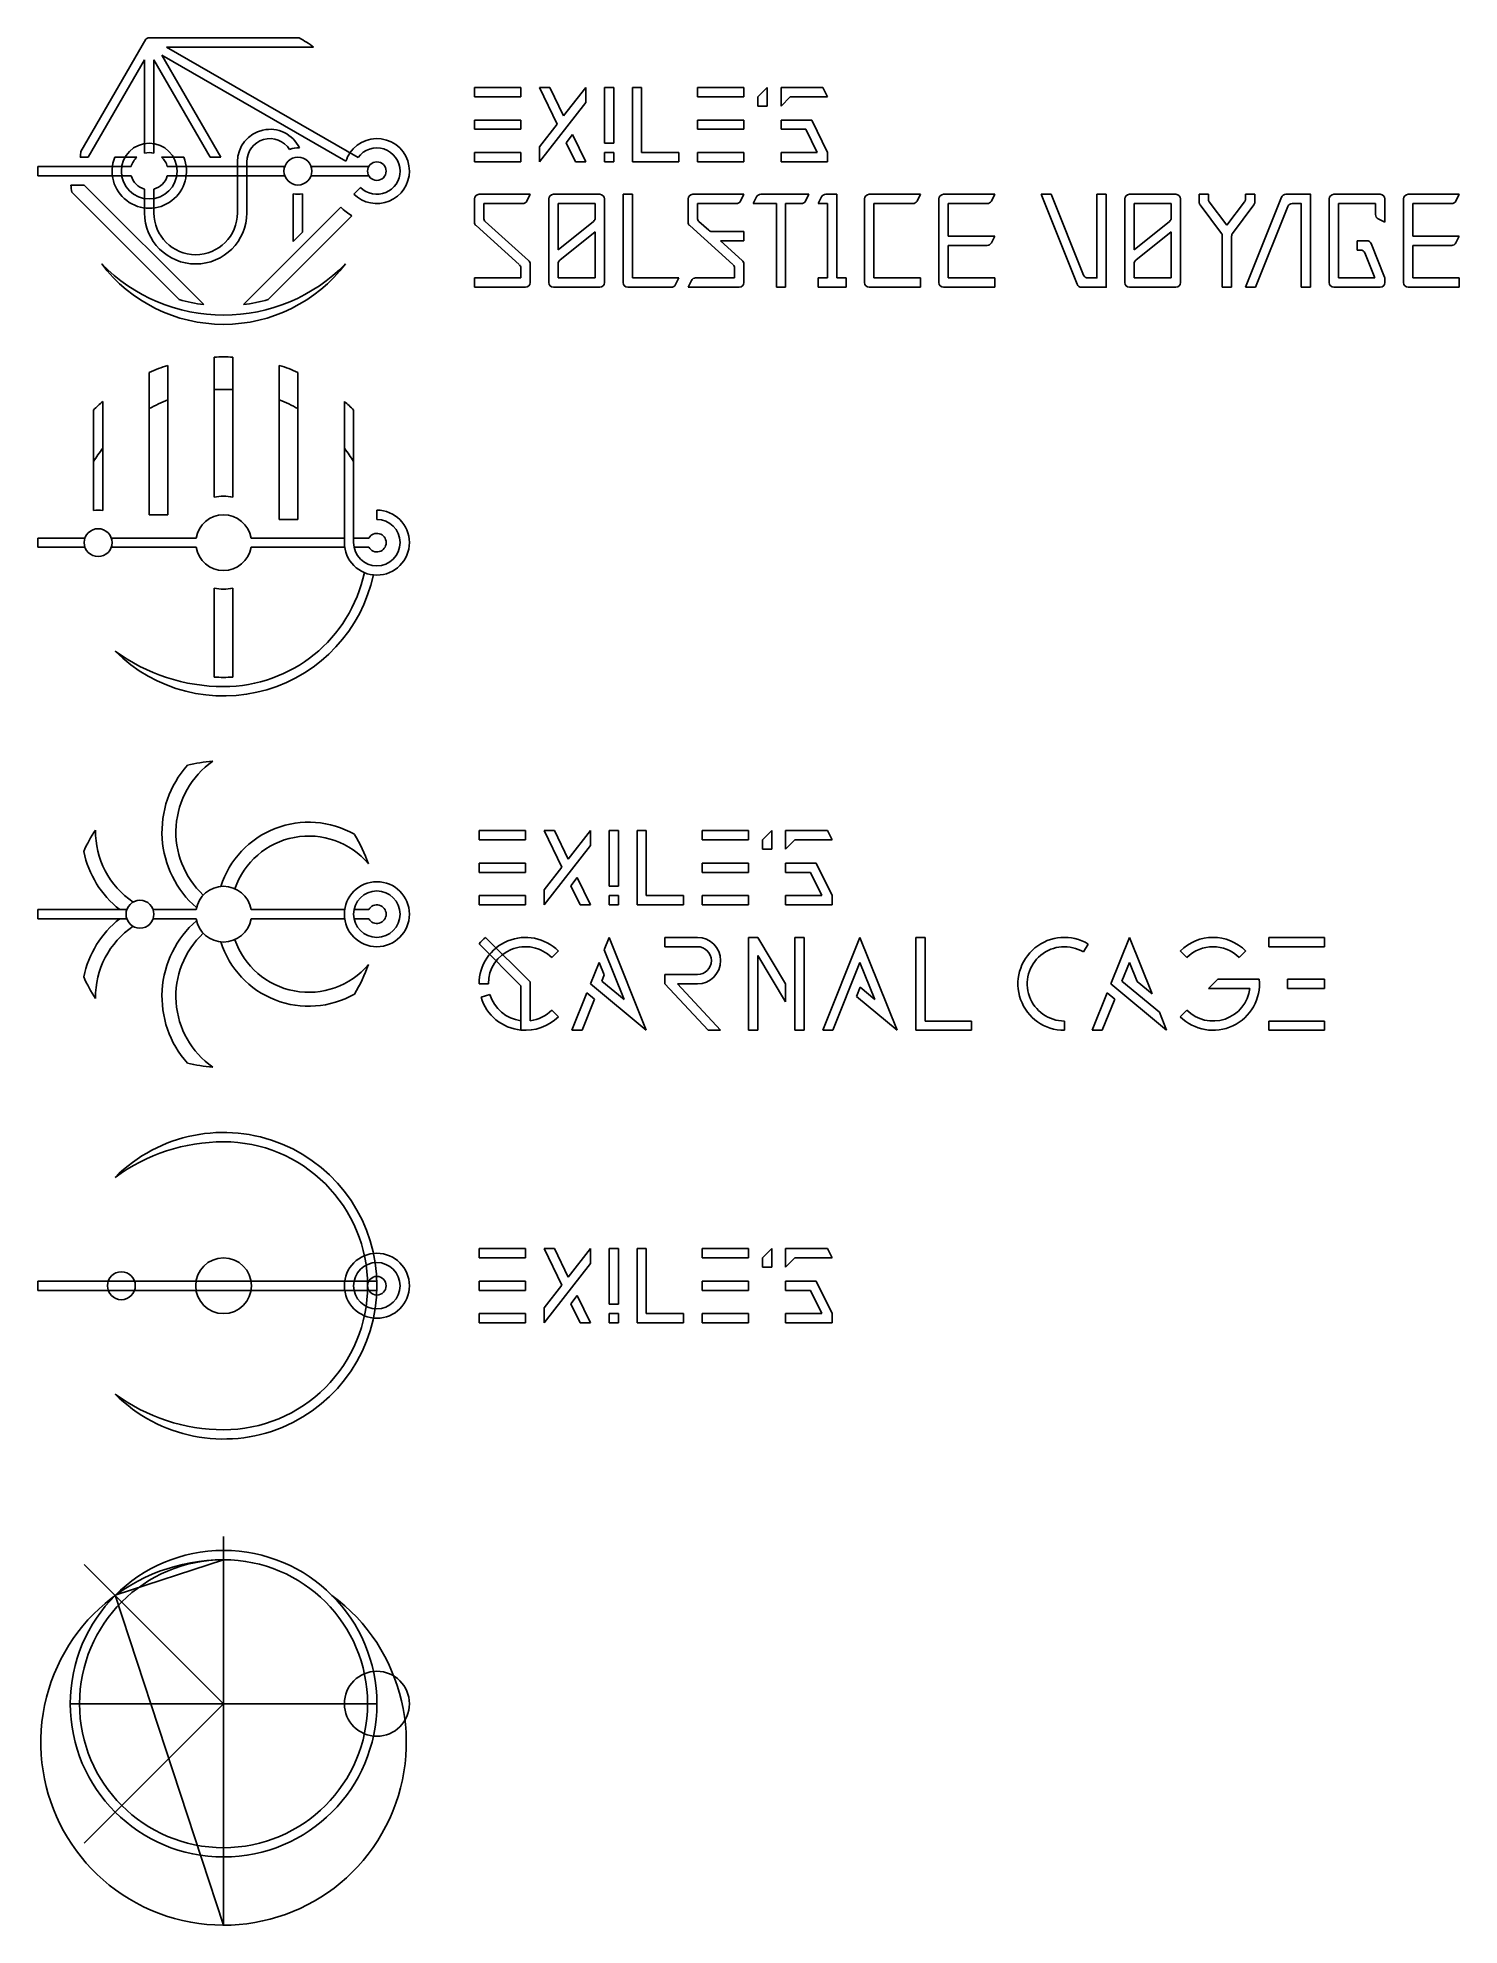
# Model space of a CAD drawing. Header units: millimetres. Extents: x 0 to 1530, y -488 to 1544.
import ezdxf

# ---------------------------------------------------------------- set-up
doc = ezdxf.new("R2010")
doc.units = ezdxf.units.MM

msp = doc.modelspace()

# ---------------------------------------------------------------- linework, layer by layer
for p, q in [((46.5, 1421.2), (116.3, 1542.2)), ((281.3, 1543.6), (118.7, 1543.6)), ((197.1, 1415), (133.7, 1524.9)), ((331.6, 1410.6), (133.7, 1524.9)), ((344.7, 1414.6), (138.7, 1533.6)), ((296.9, 1533.6), (138.7, 1533.6)), ((54.4, 1415), (115, 1519.9)), ((115, 1419.4), (115, 1519.9)), ((125, 1419.4), (125, 1519.9)), ((185.6, 1415), (125, 1519.9)), ((470, 1490), (470, 1480)), ((520, 1490), (470, 1490)), ((520, 1480), (520, 1490)), ((540, 1490), (559.1, 1450.6)), ((540, 1490), (551.1, 1490)), ((566, 1459.4), (551.1, 1490)), ((590, 1490), (566, 1459.4)), ((590, 1490), (590, 1473.8)), ((610, 1490), (620, 1490)), ((610, 1430), (610, 1490)), ((620, 1490), (620, 1430)), ((640, 1490), (650, 1490)), ((640, 1410), (640, 1490)), ((650, 1490), (650, 1420)), ((710, 1490), (710, 1480)), ((760, 1490), (710, 1490)), ((760, 1480), (760, 1490)), ((785, 1490), (775, 1480)), ((785, 1470), (785, 1490)), ((800, 1490), (845.1, 1490)), ((800, 1470), (800, 1490)), ((850, 1480), (845.1, 1490)), ((470, 1480), (520, 1480)), ((540, 1410), (590, 1473.8)), ((710, 1480), (760, 1480)), ((775, 1480), (775, 1470)), ((775, 1470), (785, 1470)), ((810, 1480), (800, 1470)), ((850, 1480), (810, 1480)), ((520, 1455), (470, 1455)), ((470, 1455), (470, 1445)), ((470, 1445), (520, 1445)), ((520, 1445), (520, 1455)), ((559.1, 1450.6), (540, 1426.2)), ((760, 1455), (710, 1455)), ((710, 1455), (710, 1445)), ((710, 1445), (760, 1445)), ((760, 1445), (760, 1455)), ((800, 1455), (833, 1455)), ((800, 1445), (800, 1455)), ((826.7, 1445), (800, 1445)), ((838.9, 1420), (826.7, 1445)), ((850, 1420), (833, 1455)), ((540, 1410), (540, 1426.2)), ((568.9, 1430.6), (575.7, 1439.4)), ((568.9, 1430.6), (578.9, 1410)), ((590, 1410), (575.7, 1439.4)), ((620, 1430), (610, 1430)), ((0, 1405), (0, 1395)), ((100.6, 1405), (0, 1405)), ((54.4, 1415), (45.7, 1415)), ((106.8, 1415), (82.9, 1415)), ((157.1, 1415), (133.2, 1415)), ((265.9, 1405), (139.4, 1405)), ((197.1, 1415), (185.6, 1415)), ((215, 1410), (215, 1355)), ((225, 1410), (225, 1355)), ((356.3, 1405), (294.1, 1405)), ((470, 1420), (470, 1410)), ((520, 1420), (470, 1420)), ((470, 1410), (520, 1410)), ((520, 1410), (520, 1420)), ((590, 1410), (578.9, 1410)), ((610, 1420), (620, 1420)), ((610, 1410), (610, 1420)), ((620, 1410), (610, 1410)), ((620, 1420), (620, 1410)), ((690, 1410), (640, 1410)), ((650, 1420), (690, 1420)), ((690, 1420), (690, 1410)), ((710, 1420), (710, 1410)), ((760, 1420), (710, 1420)), ((710, 1410), (760, 1410)), ((760, 1410), (760, 1420)), ((800, 1410), (800, 1420)), ((800, 1420), (838.9, 1420)), ((850, 1410), (800, 1410)), ((850, 1420), (850, 1410)), ((100.6, 1395), (0, 1395)), ((50, 1385), (35.7, 1385)), ((178.7, 1256.3), (50, 1385)), ((265.9, 1395), (139.4, 1395)), ((356.3, 1395), (294.1, 1395)), ((347.3, 1382.3), (340.3, 1375.3)), ((152.1, 1261.7), (36.6, 1377.2)), ((115, 1355), (115, 1380.6)), ((125, 1355), (125, 1380.6)), ((530, 1375), (526.4, 1367.8)), ((550, 1280), (550, 1370)), ((555, 1375), (605, 1375)), ((560, 1365), (600, 1365)), ((560, 1315.4), (560, 1365)), ((600, 1365), (600, 1349.8)), ((610, 1370), (610, 1280)), ((630, 1375), (640, 1375)), ((630, 1280), (630, 1375)), ((640, 1375), (640, 1285)), ((760, 1375), (756.4, 1367.8)), ((770, 1365), (773.6, 1372.2)), ((770, 1365), (795, 1365)), ((830, 1375), (778.1, 1375)), ((795, 1365), (795, 1275)), ((805, 1275), (805, 1365)), ((805, 1365), (821.9, 1365)), ((830, 1375), (826.4, 1367.8)), ((840, 1365), (843.6, 1372.2)), ((850, 1365), (840, 1365)), ((848.1, 1375), (860, 1375)), ((850, 1365), (850, 1285)), ((860, 1285), (860, 1375)), ((890, 1370), (890, 1280)), ((950, 1375), (895, 1375)), ((900, 1285), (900, 1365)), ((900, 1365), (941.9, 1365)), ((950, 1375), (946.4, 1367.8)), ((970, 1280), (970, 1370)), ((975, 1375), (1030, 1375)), ((1021.9, 1365), (980, 1365)), ((980, 1365), (980, 1330)), ((1030, 1375), (1026.4, 1367.8)), ((1080, 1375), (1090.8, 1375)), ((1140, 1375), (1150, 1375)), ((1170, 1280), (1170, 1370)), ((1175, 1375), (1225, 1375)), ((1180, 1315.4), (1180, 1365)), ((1180, 1365), (1220, 1365)), ((1220, 1365), (1220, 1349.8)), ((1230, 1370), (1230, 1280)), ((1250, 1366.7), (1250, 1375)), ((1250, 1375), (1260, 1375)), ((1251, 1363.7), (1274, 1333)), ((1260, 1375), (1260, 1370)), ((1261, 1367), (1280, 1341.7)), ((1280, 1341.7), (1299, 1367)), ((1286, 1333), (1309, 1363.7)), ((1310, 1375), (1300, 1375)), ((1300, 1375), (1300, 1370)), ((1310, 1366.7), (1310, 1375)), ((1390, 1370), (1390, 1280)), ((1395, 1375), (1445, 1375)), ((1440, 1365), (1400, 1365)), ((1400, 1365), (1400, 1285)), ((1440, 1353.1), (1440, 1365)), ((1450, 1370), (1450, 1345)), ((1470, 1280), (1470, 1370)), ((1475, 1375), (1530, 1375)), ((1521.9, 1365), (1480, 1365)), ((1480, 1365), (1480, 1330)), ((1530, 1375), (1526.4, 1367.8)), ((326.1, 1361.1), (221.3, 1256.3)), ((338.2, 1352), (247.9, 1261.7)), ((560, 1315.4), (598.1, 1345.9)), ((1180, 1315.4), (1218.1, 1345.9)), ((1450, 1345), (1442.8, 1348.6)), ((285, 1334.1), (275, 1324.1)), ((561.9, 1304.1), (600, 1334.6)), ((600, 1334.6), (600, 1285)), ((760, 1335), (725.5, 1335)), ((734.7, 1325), (760, 1325)), ((760, 1325), (760, 1335)), ((980, 1330), (1030, 1330)), ((1030, 1330), (1026.4, 1322.8)), ((1181.9, 1304.1), (1220, 1334.6)), ((1220, 1334.6), (1220, 1285)), ((1275, 1275), (1275, 1330)), ((1285, 1275), (1285, 1330)), ((1420, 1325), (1430.6, 1325)), ((1420, 1325), (1420, 1315)), ((1449.6, 1285.9), (1435.3, 1321.9)), ((1480, 1330), (1530, 1330)), ((1530, 1330), (1526.4, 1322.8)), ((1021.9, 1320), (980, 1320)), ((980, 1320), (980, 1285)), ((1423.8, 1315), (1420, 1315)), ((1439.2, 1285), (1428.5, 1311.9)), ((1521.9, 1320), (1480, 1320)), ((1480, 1320), (1480, 1285)), ((470, 1285), (470, 1275)), ((560, 1285), (560, 1300.2)), ((600, 1285), (560, 1285)), ((640, 1285), (690, 1285)), ((690, 1285), (686.4, 1277.8)), ((700, 1275), (703.6, 1282.2)), ((850, 1285), (840, 1285)), ((840, 1285), (840, 1275)), ((870, 1285), (860, 1285)), ((870, 1275), (870, 1285)), ((950, 1285), (900, 1285)), ((950, 1275), (950, 1285)), ((980, 1285), (1030, 1285)), ((1030, 1285), (1030, 1275)), ((1180, 1285), (1180, 1300.2)), ((1220, 1285), (1180, 1285)), ((1400, 1285), (1439.2, 1285)), ((1450, 1280), (1450, 1284)), ((1480, 1285), (1530, 1285)), ((1530, 1285), (1530, 1275)), ((605, 1275), (555, 1275)), ((681.9, 1275), (635, 1275)), ((795, 1275), (805, 1275)), ((840, 1275), (870, 1275)), ((895, 1275), (950, 1275)), ((1030, 1275), (975, 1275)), ((1225, 1275), (1175, 1275)), ((1275, 1275), (1285, 1275)), ((1300, 1275), (1310.8, 1275)), ((1360, 1275), (1370, 1275)), ((1395, 1275), (1445, 1275)), ((1530, 1275), (1475, 1275)), ((190, 1049), (190, 1199.7)), ((210, 1049), (210, 1199.7)), ((120, 1030), (120, 1183.3)), ((140, 1030), (140, 1190.8)), ((260, 1025), (260, 1190.8)), ((280, 1025), (280, 1183.3)), ((60, 1034.6), (60, 1142.8)), ((70, 1034.6), (70, 1152)), ((330, 1000), (330, 1152)), ((340, 1000), (340, 1142.8)), ((120, 1030), (140, 1030)), ((280, 1025), (260, 1025)), ((365, 1025), (365, 1035)), ((0, 1005), (0, 995)), ((50.9, 1005), (0, 1005)), ((170.4, 1005), (79.1, 1005)), ((330, 1005), (229.6, 1005)), ((356.3, 1005), (340, 1005)), ((50.9, 995), (0, 995)), ((170.4, 995), (79.1, 995)), ((330.4, 995), (229.6, 995)), ((356.3, 995), (340.5, 995)), ((190, 855.3), (190, 951)), ((210, 855.3), (210, 951)), ((475, 690), (475, 680)), ((525, 690), (475, 690)), ((475, 680), (525, 680)), ((525, 680), (525, 690)), ((545, 690), (564.1, 650.6)), ((545, 690), (556.1, 690)), ((545, 610), (595, 673.8)), ((571, 659.4), (556.1, 690)), ((595, 690), (571, 659.4)), ((595, 690), (595, 673.8)), ((615, 690), (625, 690)), ((615, 630), (615, 690)), ((625, 690), (625, 630)), ((645, 690), (655, 690)), ((645, 610), (645, 690)), ((655, 690), (655, 620)), ((715, 690), (715, 680)), ((765, 690), (715, 690)), ((715, 680), (765, 680)), ((765, 680), (765, 690)), ((790, 690), (780, 680)), ((780, 680), (780, 670)), ((790, 670), (790, 690)), ((805, 690), (850.1, 690)), ((805, 670), (805, 690)), ((815, 680), (805, 670)), ((855, 680), (815, 680)), ((855, 680), (850.1, 690)), ((525, 655), (475, 655)), ((475, 655), (475, 645)), ((525, 645), (525, 655)), ((564.1, 650.6), (545, 626.2)), ((765, 655), (715, 655)), ((715, 655), (715, 645)), ((765, 645), (765, 655)), ((780, 670), (790, 670)), ((805, 655), (838, 655)), ((805, 645), (805, 655)), ((855, 620), (838, 655)), ((475, 645), (525, 645)), ((573.9, 630.6), (580.7, 639.4)), ((573.9, 630.6), (583.9, 610)), ((595, 610), (580.7, 639.4)), ((625, 630), (615, 630)), ((715, 645), (765, 645)), ((831.7, 645), (805, 645)), ((843.9, 620), (831.7, 645)), ((475, 620), (475, 610)), ((525, 620), (475, 620)), ((475, 610), (525, 610)), ((525, 610), (525, 620)), ((545, 610), (545, 626.2)), ((595, 610), (583.9, 610)), ((615, 620), (625, 620)), ((615, 610), (615, 620)), ((625, 610), (615, 610)), ((625, 620), (625, 610)), ((695, 610), (645, 610)), ((655, 620), (695, 620)), ((695, 620), (695, 610)), ((715, 620), (715, 610)), ((765, 620), (715, 620)), ((715, 610), (765, 610)), ((765, 610), (765, 620)), ((805, 610), (805, 620)), ((805, 620), (843.9, 620)), ((855, 610), (805, 610)), ((855, 620), (855, 610)), ((0, 605), (0, 595)), ((95.9, 605), (0, 605)), ((95.9, 595), (0, 595)), ((170.4, 605), (124.1, 605)), ((170.4, 595), (124.1, 595)), ((330.4, 605), (229.6, 605)), ((330.4, 595), (229.6, 595)), ((356.3, 605), (340.5, 605)), ((356.3, 595), (340.5, 595)), ((482, 575), (482.1, 575)), ((530, 527.1), (482, 575)), ((609.6, 561.5), (615, 575)), ((655, 475), (615, 575)), ((675, 575), (710, 575)), ((675, 565), (675, 575)), ((765, 475), (765, 575)), ((765, 575), (775, 575)), ((775, 575), (805, 525)), ((815, 475), (815, 575)), ((815, 575), (825, 575)), ((825, 475), (825, 575)), ((845, 475), (885, 575)), ((885, 575), (925, 475)), ((945, 575), (955, 575)), ((945, 475), (945, 575)), ((955, 575), (955, 485)), ((1155, 525), (1175, 575)), ((1175, 575), (1199.4, 514.1)), ((1325, 575), (1325, 565)), ((1385, 575), (1325, 575)), ((1385, 565), (1385, 575)), ((520, 522.9), (475, 568)), ((553.3, 553.3), (560.4, 560.4)), ((631, 508), (609.6, 561.5)), ((710, 565), (675, 565)), ((775, 475), (775, 555.6)), ((775, 555.6), (805, 505.6)), ((1125.6, 559.3), (1130.7, 567.9)), ((1236.7, 553.3), (1229.6, 560.4)), ((1293.3, 553.3), (1300.4, 560.4)), ((1325, 565), (1385, 565)), ((595, 525), (604.2, 548.1)), ((609.6, 534.6), (604.2, 548.1)), ((607, 528), (609.6, 534.6)), ((710, 535), (675, 535)), ((675, 535), (675, 525)), ((855.8, 475), (885, 548.1)), ((885, 548.1), (901, 508)), ((1167, 528), (1175, 548.1)), ((1175, 548.1), (1183.2, 527.5)), ((1260, 520), (1270, 530)), ((1314.7, 530), (1270, 530)), ((1345, 530), (1345, 520)), ((1385, 530), (1345, 530)), ((1385, 520), (1385, 530)), ((475, 525), (485, 525)), ((486.7, 513.5), (477.1, 510.6)), ((520, 522.9), (520, 475.3)), ((530, 527.1), (530, 485.3)), ((575, 475), (591.1, 515.2)), ((585.8, 475), (599.2, 508.5)), ((591.1, 515.2), (599.2, 508.5)), ((595, 525), (655, 475)), ((607, 528), (631, 508)), ((675, 525), (721.5, 475)), ((710, 525), (688.6, 525)), ((735, 475), (688.6, 525)), ((805, 505.6), (805, 525)), ((881.2, 511.5), (885.1, 521.3)), ((925, 475), (881.2, 511.5)), ((901, 508), (885.1, 521.3)), ((1135, 475), (1151.1, 515.2)), ((1145.8, 475), (1159.2, 508.5)), ((1159.2, 508.5), (1151.1, 515.2)), ((1215, 475), (1155, 525)), ((1207.2, 494.5), (1167, 528)), ((1199.4, 514.1), (1183.2, 527.5)), ((1304.7, 520), (1260, 520)), ((1345, 520), (1385, 520)), ((553.3, 496.7), (560.4, 489.6)), ((1207.2, 494.5), (1215, 475)), ((1229.6, 489.6), (1236.7, 496.7)), ((575, 475), (585.8, 475)), ((735, 475), (721.5, 475)), ((765, 475), (775, 475)), ((825, 475), (815, 475)), ((845, 475), (855.8, 475)), ((1005, 475), (945, 475)), ((955, 485), (1005, 485)), ((1005, 485), (1005, 475)), ((1105, 475), (1105, 485)), ((1135, 475), (1145.8, 475)), ((1325, 485), (1325, 475)), ((1385, 485), (1325, 485)), ((1325, 475), (1385, 475)), ((1385, 475), (1385, 485)), ((475, 240), (475, 230)), ((525, 240), (475, 240)), ((475, 230), (525, 230)), ((525, 230), (525, 240)), ((545, 240), (564.1, 200.6)), ((545, 240), (556.1, 240)), ((545, 160), (595, 223.8)), ((571, 209.4), (556.1, 240)), ((595, 240), (571, 209.4)), ((595, 240), (595, 223.8)), ((615, 240), (625, 240)), ((615, 180), (615, 240)), ((625, 240), (625, 180)), ((645, 240), (655, 240)), ((645, 160), (645, 240)), ((655, 240), (655, 170)), ((715, 240), (715, 230)), ((765, 240), (715, 240)), ((715, 230), (765, 230)), ((765, 230), (765, 240)), ((790, 240), (780, 230)), ((780, 230), (780, 220)), ((790, 220), (790, 240)), ((805, 240), (850.1, 240)), ((805, 220), (805, 240)), ((815, 230), (805, 220)), ((855, 230), (815, 230)), ((855, 230), (850.1, 240)), ((364.9, 205), (0, 205)), ((0, 205), (0, 195)), ((525, 205), (475, 205)), ((475, 205), (475, 195)), ((525, 195), (525, 205)), ((765, 205), (715, 205)), ((715, 205), (715, 195)), ((765, 195), (765, 205)), ((780, 220), (790, 220)), ((805, 205), (838, 205)), ((805, 195), (805, 205)), ((855, 170), (838, 205)), ((364.9, 195), (0, 195)), ((475, 195), (525, 195)), ((564.1, 200.6), (545, 176.2)), ((573.9, 180.6), (580.7, 189.4)), ((595, 160), (580.7, 189.4)), ((715, 195), (765, 195)), ((831.7, 195), (805, 195)), ((843.9, 170), (831.7, 195)), ((475, 170), (475, 160)), ((525, 170), (475, 170)), ((525, 160), (525, 170)), ((545, 160), (545, 176.2)), ((573.9, 180.6), (583.9, 160)), ((625, 180), (615, 180)), ((615, 170), (625, 170)), ((615, 160), (615, 170)), ((625, 170), (625, 160)), ((655, 170), (695, 170)), ((695, 170), (695, 160)), ((715, 170), (715, 160)), ((765, 170), (715, 170)), ((765, 160), (765, 170)), ((805, 160), (805, 170)), ((805, 170), (843.9, 170)), ((855, 170), (855, 160)), ((475, 160), (525, 160)), ((595, 160), (583.9, 160)), ((625, 160), (615, 160)), ((695, 160), (645, 160)), ((715, 160), (765, 160)), ((855, 160), (805, 160)), ((200, -70), (200, -488.5)), ((200, -250), (50, -100)), ((200, -95), (83.3, -133.3)), ((200, -488.5), (83.3, -133.3)), ((365, -250), (35, -250)), ((200, -250), (50, -400))]:
    msp.add_line(p, q)
for points in [[(116.3, 1542.2, -0.004089), (118.7, 1543.6, -0.004089)], [(281.3, 1543.6, -0.028035), (296.9, 1533.6, -0.028035)], [(46.5, 1421.2, 0.010034), (45.7, 1415)], [(35.7, 1385, 0.011891), (36.6, 1377.2, 0.011891)], [(68.8, 1300, 0.495261), (331.2, 1300)], [(210, 1199.7, 0.025016), (190, 1199.7, 0.025016)], [(140, 1190.8, 0.026712), (120, 1183.3, 0.026712)], [(280, 1183.3, 0.026712), (260, 1190.8, 0.026712)], [(210, 1164.7, 0.030331), (190, 1164.7)], [(70, 1152, 0.016955), (60, 1142.8, 0.016955)], [(140, 1153.7, 0.033518), (120, 1144.3)], [(280, 1144.3, 0.033518), (260, 1153.7)], [(340, 1142.8, 0.016955), (330, 1152, 0.016955)], [(70, 1101.6, 0.026446), (60, 1087.3, 0.026446)], [(340, 1087.3, 0.026446), (330, 1101.6)], [(83.3, 883.3, 0.593895), (361.3, 965.2, 0.593895)], [(200, 845, 0.353927), (351.6, 967.7, 0.353927)], [(190, 855.3, 0.034524), (210, 855.3)], [(83.3, 83.3, 0.668179), (365, 200, 0.668179), (83.3, 316.7)], [(200, 45, 0.414214), (355, 200, 0.414214), (200, 355)]]:
    msp.add_lwpolyline(points, format="xyb")
for points in [[(275, 1324.1), (275, 1375.5)], [(285, 1334.1), (285, 1375.5)], [(470, 1370), (470, 1345)], [(530, 1375), (475, 1375)], [(480, 1365), (480, 1349.5)], [(521.9, 1365), (480, 1365)], [(700, 1370), (700, 1345)], [(760, 1375), (705, 1375)], [(751.9, 1365), (710, 1365)], [(710, 1365), (710, 1349.5)], [(1080, 1375), (1118.7, 1278.1)], [(1090.8, 1375), (1125.5, 1288.1)], [(1123.4, 1275), (1150, 1275), (1150, 1375)], [(1130.2, 1285), (1140, 1285), (1140, 1375)], [(1300, 1275), (1338.7, 1371.9)], [(1310.8, 1275), (1345.5, 1361.9)], [(1343.4, 1375), (1370, 1375), (1370, 1275)], [(1350.2, 1365), (1360, 1365), (1360, 1275)], [(471.7, 1341.3), (518.3, 1299.3)], [(481.7, 1345.7), (528.3, 1303.7)], [(701.7, 1341.3), (748.3, 1299.3)], [(711.7, 1345.7), (722.2, 1336.3)], [(734.7, 1325), (758.3, 1303.7)], [(520, 1285), (470, 1285)], [(520, 1295.5), (520, 1285)], [(530, 1300), (530, 1280)], [(750, 1285), (708.1, 1285)], [(750, 1295.5), (750, 1285)], [(760, 1300), (760, 1280)], [(525, 1275), (470, 1275)], [(755, 1275), (700, 1275)]]:
    msp.add_lwpolyline(points)
for centre, radius in [((120, 1400), 30), ((280, 1400), 15), ((365, 1400), 10), ((65, 1000), 15), ((110, 600), 15), ((200, 200), 30), ((90, 200), 15), ((365, 200), 10), ((200, -250), 165), ((200, -250), 155), ((365, -250), 35)]:
    msp.add_circle(centre, radius)
for centre, radius, start, end in [((250, 1410), 35, 25.2784, 180), ((250, 1410), 25, 32.3335, 180), ((280, 1400), 25, 86.2191, 110.7966), ((365, 1400), 35, 0, 145.904), ((365, 1400), 25, 0, 144.2608), ((120, 1400), 40, 157.9757, 22.0243), ((120, 1400), 20, 131.4096, 165.5225), ((120, 1400), 20, 75.5225, 104.4775), ((120, 1400), 20, 14.4775, 48.5904), ((365, 1400), 35, 145.904, 162.3736), ((120, 1400), 20, 194.4775, 255.5225), ((120, 1400), 20, 284.4775, 345.5225), ((365, 1400), 35, 225, 0), ((365, 1400), 25, 225, 0), ((280, 1400), 25, 258.463, 281.537), ((475, 1370), 5, 90, 180), ((521.9, 1370), 5, 270, 333.4349), ((555, 1370), 5, 90, 180), ((605, 1370), 5, 0, 90), ((705, 1370), 5, 90, 180), ((751.9, 1370), 5, 270, 333.4349), ((778.1, 1370), 5, 90, 153.4349), ((821.9, 1370), 5, 270, 333.4349), ((848.1, 1370), 5, 90, 153.4349), ((895, 1370), 5, 90, 180), ((941.9, 1370), 5, 270, 333.4349), ((975, 1370), 5, 90, 180), ((1021.9, 1370), 5, 270, 333.4349), ((1175, 1370), 5, 90, 180), ((1225, 1370), 5, 0, 90), ((1255, 1366.7), 5, 180, 216.8699), ((1265, 1370), 5, 180, 216.8699), ((1295, 1370), 5, 323.1301, 0), ((1305, 1366.7), 5, 323.1301, 0), ((1343.4, 1370), 5, 90, 158.1986), ((1350.2, 1360), 5, 90, 158.1986), ((1395, 1370), 5, 90, 180), ((1445, 1370), 5, 0, 90), ((1475, 1370), 5, 90, 180), ((1521.9, 1370), 5, 270, 333.4349), ((170, 1355), 55, 180, 0), ((170, 1355), 45, 180, 0), ((365, 1400), 55, 225, 240.8266), ((475, 1345), 5, 180, 228.0128), ((485, 1349.5), 5, 180, 228.0128), ((595, 1349.8), 5, 308.6598, 0), ((705, 1345), 5, 180, 228.0128), ((715, 1349.5), 5, 180, 228.0128), ((1215, 1349.8), 5, 308.6598, 0), ((1445, 1353.1), 5, 180, 243.4349), ((725.5, 1340), 5, 228.0128, 270), ((1021.9, 1325), 5, 270, 333.4349), ((1270, 1330), 5, 0, 36.8699), ((1290, 1330), 5, 143.1301, 180), ((1430.6, 1320), 5, 21.8014, 90), ((1521.9, 1325), 5, 270, 333.4349), ((525, 1300), 5, 0, 48.0128), ((565, 1300.2), 5, 128.6598, 180), ((755, 1300), 5, 0, 48.0128), ((1185, 1300.2), 5, 128.6598, 180), ((1423.8, 1310), 5, 21.8014, 90), ((200, 1429.1), 184.1, 224.5261, 315.4739), ((515, 1295.5), 5, 0, 48.0128), ((708.1, 1280), 5, 90, 153.4349), ((745, 1295.5), 5, 0, 48.0128), ((1130.2, 1290), 5, 201.8014, 270), ((1445, 1284), 5, 0, 21.8014), ((200, 1429.1), 174.1, 254.0138, 262.9693), ((200, 1429.1), 174.1, 277.0307, 285.9862), ((525, 1280), 5, 270, 0), ((555, 1280), 5, 180, 270), ((605, 1280), 5, 270, 0), ((635, 1280), 5, 180, 270), ((681.9, 1280), 5, 270, 333.4349), ((755, 1280), 5, 270, 0), ((895, 1280), 5, 180, 270), ((975, 1280), 5, 180, 270), ((1123.4, 1280), 5, 201.8014, 270), ((1175, 1280), 5, 180, 270), ((1225, 1280), 5, 270, 0), ((1395, 1280), 5, 180, 270), ((1445, 1280), 5, 270, 0), ((1475, 1280), 5, 180, 270), ((200, 1000), 50, 78.463, 101.537), ((65, 1000), 35, 81.7868, 98.2132), ((200, 1000), 30, 9.5941, 170.4059), ((365, 1000), 35, 0, 90), ((365, 1000), 25, 0, 90), ((365, 1000), 35, 180, 0), ((365, 1000), 25, 180, 0), ((365, 1000), 10, 210, 150), ((200, 1000), 30, 189.5941, 350.4059), ((200, 1000), 50, 258.463, 281.537), ((200, 1041.7), 196.7, 233.6289, 270), ((241.6, 688.5), 107.9, 138.2563, 229.0244), ((241.6, 688.5), 92.9, 125.0225, 226.9702), ((200, 600), 165, 94.0729, 103.6397), ((291.6, 600), 99.1, 60.1913, 162.4599), ((200, 600), 165, 146.6844, 155.8579), ((155, 689.7), 92.9, 179.4513, 235.6543), ((291.6, 600), 84.1, 40.1649, 160.946), ((200, 600), 165, 19.1881, 31.4017), ((155, 689.7), 107.9, 191.9026, 231.7592), ((200, 600), 30, 9.5941, 170.4059), ((365, 600), 35, 0, 180), ((365, 600), 25, 0, 180), ((365, 600), 10, 210, 150), ((155, 510.3), 107.9, 128.2408, 168.0974), ((241.6, 511.5), 107.9, 130.9756, 221.7437), ((200, 600), 30, 189.5941, 350.4059), ((365, 600), 35, 180, 0), ((365, 600), 25, 180, 0), ((155, 510.3), 92.9, 124.3457, 180.5487), ((241.6, 511.5), 92.9, 133.0298, 234.9775), ((291.6, 600), 99.1, 197.5401, 299.8087), ((291.6, 600), 84.1, 199.054, 319.8351), ((525, 525), 50, 45, 180), ((525, 525), 66, 130.6527, 139.3473), ((710, 550), 25, 270, 90), ((1105, 525), 50, 59.0362, 270), ((1265, 525), 50, 45, 135), ((525, 525), 40, 45, 180), ((710, 550), 15, 270, 90), ((1105, 525), 40, 59.0362, 270), ((1265, 525), 40, 45, 135), ((200, 600), 165, 204.1421, 213.3156), ((200, 600), 165, 328.5983, 340.8119), ((1265, 525), 50, 225, 5.7392), ((525, 525), 50, 196.6992, 264.2608), ((525, 525), 40, 196.6992, 262.8192), ((1265, 525), 40, 225, 352.8192), ((525, 525), 50, 264.2608, 315), ((525, 525), 40, 277.1808, 315), ((200, 600), 165, 256.3603, 265.9271), ((200, 158.3), 196.7, 90, 126.3711), ((365, 200), 35, 0, 180), ((365, 200), 25, 0, 180), ((365, 200), 35, 180, 0), ((365, 200), 25, 180, 0), ((200, 241.7), 196.7, 233.6289, 270), ((200, -291.7), 196.7, 90, 53.6289)]:
    msp.add_arc(centre, radius, start, end)

doc.saveas('drawing.dxf')
